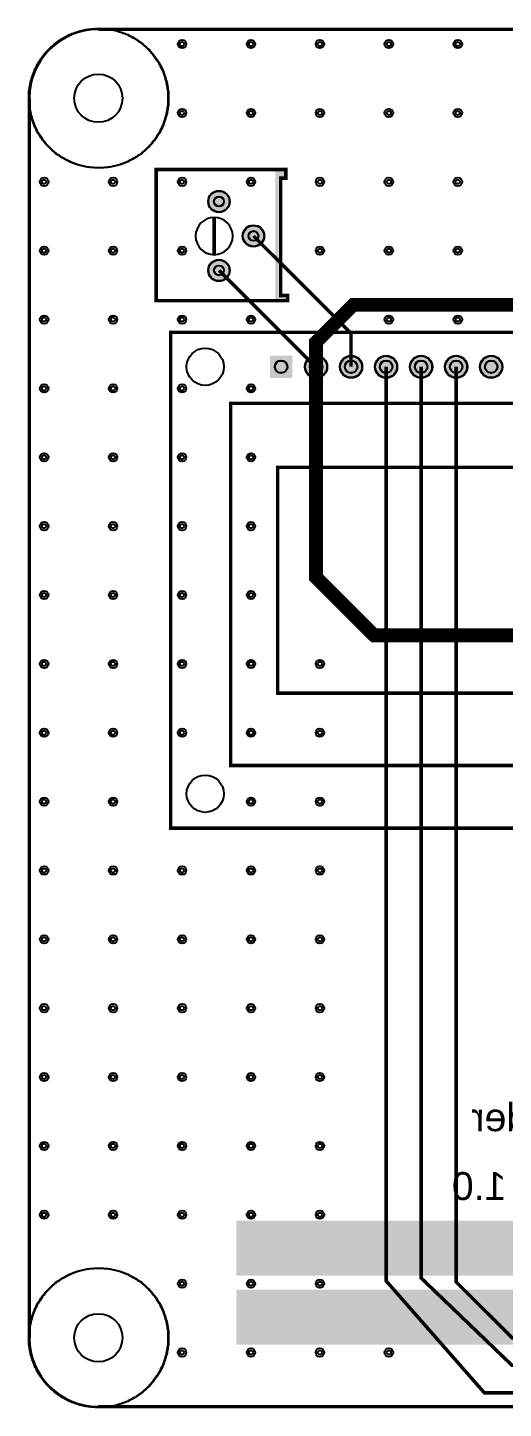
# Model space of a CAD drawing. Header units: millimetres. Extents: x 0 to 103, y 0 to 100.
# Drawn here: x -0.1 to 34.4, y -0.1 to 100.1 of the extents above; entities that cross this region are included whole.
import ezdxf

# ---------------------------------------------------------------- set-up
doc = ezdxf.new("R2010")
doc.units = ezdxf.units.MM
for name, color, linetype, true_color in [('BoardOutLine', 7, 'Continuous', 0xff00ff), ('BottomLayer', 7, 'Continuous', 0x0000ff), ('BottomSilkLayer', 7, 'Continuous', 0x66cc33), ('BottomSolderMaskLayer', 7, 'Continuous', 0xaa00ff), ('Document', 7, 'Continuous', 0xffffff), ('Hole', 7, 'Continuous', 0x222222), ('Multi-Layer', 7, 'Continuous', 0xc0c0c0), ('TopLayer', 7, 'Continuous', 0xff0000), ('TopSilkLayer', 7, 'Continuous', 0xffcc00), ('TopSolderMaskLayer', 7, 'Continuous', 0x800080)]:
    doc.layers.add(name, color=color, linetype=linetype, true_color=true_color)
doc.styles.get("Standard").update_dxf_attribs({"font": 'arial.ttf'})

msp = doc.modelspace()

# ---------------------------------------------------------------- hatches: boundary and pattern name
at = {"layer": 'BottomSilkLayer'}
for points in [[(37, 9.5), (37, 13.5), (15, 13.5), (15, 9.5), (32, 9.5)], [(37, 4.5), (37, 8.5), (15, 8.5), (15, 4.5), (32, 4.5)]]:
    msp.add_hatch(color=256, dxfattribs=at).paths.add_polyline_path(points)
at = {"layer": 'BottomSolderMaskLayer'}
for points in [[(12.96, 87.5, 1), (14.54, 87.5, 1)], [(15.46, 85, 1), (17.04, 85, 1)], [(12.96, 82.5, 1), (14.54, 82.5, 1)], [(17.44, 74.69), (17.44, 76.31), (19.06, 76.31), (19.06, 74.69)], [(19.98, 75.5, 1), (21.6, 75.5, 1)], [(22.52, 75.5, 1), (24.14, 75.5, 1)], [(25.06, 75.5, 1), (26.68, 75.5, 1)], [(27.6, 75.5, 1), (29.22, 75.5, 1)], [(30.14, 75.5, 1), (31.76, 75.5, 1)], [(32.68, 75.5, 1), (34.3, 75.5, 1)]]:
    msp.add_hatch(color=256, dxfattribs=at).paths.add_polyline_path(points)
at = {"layer": 'Document'}
msp.add_hatch(color=256, dxfattribs=at).paths.add_polyline_path([(18.6, 89.83), (18.6, 89.32), (18.22, 89.32), (18.09, 89.19), (18.09, 80.81), (18.22, 80.68), (18.73, 80.68), (18.73, 80.3), (17.84, 80.3), (17.84, 89.83)])
at = {"layer": 'Multi-Layer'}
for points in [[(12.99, 87.5, 1), (14.51, 87.5, 1)], [(15.49, 85, 1), (17.01, 85, 1)], [(12.99, 82.5, 1), (14.51, 82.5, 1)], [(17.46, 74.71), (17.46, 76.29), (19.04, 76.29), (19.04, 74.71)], [(20, 75.5, 1), (21.58, 75.5, 1)], [(22.54, 75.5, 1), (24.12, 75.5, 1)], [(25.08, 75.5, 1), (26.66, 75.5, 1)], [(27.62, 75.5, 1), (29.2, 75.5, 1)], [(30.16, 75.5, 1), (31.74, 75.5, 1)], [(32.7, 75.5, 1), (34.28, 75.5, 1)]]:
    msp.add_hatch(color=256, dxfattribs=at).paths.add_polyline_path(points)
at = {"layer": 'TopSolderMaskLayer'}
for points in [[(12.96, 87.5, 1), (14.54, 87.5, 1)], [(15.46, 85, 1), (17.04, 85, 1)], [(12.96, 82.5, 1), (14.54, 82.5, 1)], [(17.44, 74.69), (17.44, 76.31), (19.06, 76.31), (19.06, 74.69)], [(19.98, 75.5, 1), (21.6, 75.5, 1)], [(22.52, 75.5, 1), (24.14, 75.5, 1)], [(25.06, 75.5, 1), (26.68, 75.5, 1)], [(27.6, 75.5, 1), (29.22, 75.5, 1)], [(30.14, 75.5, 1), (31.76, 75.5, 1)], [(32.68, 75.5, 1), (34.3, 75.5, 1)]]:
    msp.add_hatch(color=256, dxfattribs=at).paths.add_polyline_path(points)

# ---------------------------------------------------------------- linework, layer by layer
at = {"layer": 'BoardOutLine', "const_width": 0.254}
for points in [[(5, 100), (95, 100)], [(0, 5), (0, 95)], [(95, 0), (5, 0)]]:
    msp.add_lwpolyline(points, dxfattribs=at)
at = {"layer": 'BoardOutLine'}
for centre, start, end in [((5, 95), 90, 180), ((5, 5), 180, 270), ((5, 5), 180, 270)]:
    msp.add_arc(centre, 5, start, end, dxfattribs=at)
at = {"layer": 'BottomLayer'}
for points in [[(0, 95), (0, 95.1), (0, 95.2), (0.01, 95.31), (0.02, 95.41), (0.02, 95.51), (0.04, 95.61), (0.05, 95.71), (0.06, 95.81), (0.08, 95.91), (0.1, 96.01), (0.12, 96.11), (0.14, 96.21), (0.17, 96.31), (0.2, 96.41), (0.23, 96.5), (0.26, 96.6), (0.29, 96.7), (0.32, 96.79), (0.36, 96.89), (0.4, 96.98), (0.44, 97.08), (0.48, 97.17), (0.53, 97.26), (0.57, 97.35), (0.62, 97.44), (0.67, 97.53), (0.72, 97.62), (0.78, 97.7), (0.83, 97.79), (0.89, 97.87), (0.95, 97.96), (1.01, 98.04), (1.07, 98.12), (1.13, 98.2), (1.2, 98.28), (1.27, 98.36), (1.33, 98.43), (1.4, 98.51), (1.48, 98.58), (1.55, 98.65), (1.62, 98.72), (1.7, 98.79), (1.77, 98.85), (1.85, 98.92), (1.93, 98.98), (2.01, 99.05), (2.09, 99.11), (2.18, 99.16), (2.26, 99.22), (2.35, 99.28), (2.43, 99.33), (2.52, 99.38), (2.61, 99.43), (2.7, 99.48), (2.79, 99.53), (2.88, 99.57), (2.97, 99.62), (3.07, 99.66), (3.16, 99.7), (3.26, 99.73), (3.35, 99.77), (3.45, 99.8), (3.55, 99.83), (3.64, 99.86), (3.74, 99.89), (3.84, 99.91), (3.94, 99.94), (4.04, 99.96), (4.14, 99.98), (4.24, 100), (4.34, 100.01), (4.44, 100.02), (4.54, 100.04), (4.64, 100.04), (4.74, 100.05), (4.85, 100.06), (4.95, 100.06), (5.05, 100.06), (5.15, 100.06), (5.25, 100.06), (5.36, 100.05), (5.46, 100.04), (5.56, 100.04), (5.66, 100.02), (5.76, 100.01), (5.86, 100), (5.96, 99.98), (6.06, 99.96), (6.16, 99.94), (6.26, 99.91), (6.36, 99.89), (6.46, 99.86), (6.55, 99.83), (6.65, 99.8), (6.75, 99.77), (6.84, 99.73), (6.94, 99.7), (7.03, 99.66), (7.13, 99.62), (7.22, 99.57), (7.31, 99.53), (7.4, 99.48), (7.49, 99.43), (7.58, 99.38), (7.67, 99.33), (7.75, 99.28), (7.84, 99.22), (7.92, 99.16), (8.01, 99.11), (8.09, 99.05), (8.17, 98.98), (8.25, 98.92), (8.33, 98.85), (8.4, 98.79), (8.48, 98.72), (8.55, 98.65), (8.62, 98.58), (8.7, 98.51), (8.77, 98.43), (8.83, 98.36), (8.9, 98.28), (8.97, 98.2), (9.03, 98.12), (9.09, 98.04), (9.15, 97.96), (9.21, 97.87), (9.27, 97.79), (9.32, 97.7), (9.38, 97.62), (9.43, 97.53), (9.48, 97.44), (9.53, 97.35), (9.57, 97.26), (9.62, 97.17), (9.66, 97.08), (9.7, 96.98), (9.74, 96.89), (9.77, 96.79), (9.81, 96.7), (9.84, 96.6), (9.87, 96.5), (9.9, 96.41), (9.93, 96.31), (9.96, 96.21), (9.98, 96.11), (10, 96.01), (10.02, 95.91), (10.04, 95.81), (10.05, 95.71), (10.06, 95.61), (10.08, 95.51), (10.08, 95.41), (10.09, 95.31), (10.1, 95.2), (10.1, 95.1), (10.1, 95), (10.1, 94.9), (10.1, 94.8), (10.09, 94.69), (10.08, 94.59), (10.08, 94.49), (10.06, 94.39), (10.05, 94.29), (10.04, 94.19), (10.02, 94.09), (10, 93.99), (9.98, 93.89), (9.96, 93.79), (9.93, 93.69), (9.9, 93.59), (9.87, 93.5), (9.84, 93.4), (9.81, 93.3), (9.77, 93.21), (9.74, 93.11), (9.7, 93.02), (9.66, 92.92), (9.62, 92.83), (9.57, 92.74), (9.53, 92.65), (9.48, 92.56), (9.43, 92.47), (9.38, 92.38), (9.32, 92.3), (9.27, 92.21), (9.21, 92.13), (9.15, 92.04), (9.09, 91.96), (9.03, 91.88), (8.97, 91.8), (8.9, 91.72), (8.83, 91.64), (8.77, 91.57), (8.7, 91.49), (8.62, 91.42), (8.55, 91.35), (8.48, 91.28), (8.4, 91.21), (8.33, 91.15), (8.25, 91.08), (8.17, 91.02), (8.09, 90.95), (8.01, 90.89), (7.92, 90.84), (7.84, 90.78), (7.75, 90.72), (7.67, 90.67), (7.58, 90.62), (7.49, 90.57), (7.4, 90.52), (7.31, 90.47), (7.22, 90.43), (7.13, 90.38), (7.03, 90.34), (6.94, 90.3), (6.84, 90.27), (6.75, 90.23), (6.65, 90.2), (6.55, 90.17), (6.46, 90.14), (6.36, 90.11), (6.26, 90.09), (6.16, 90.06), (6.06, 90.04), (5.96, 90.02), (5.86, 90), (5.76, 89.99), (5.66, 89.98), (5.56, 89.96), (5.46, 89.96), (5.36, 89.95), (5.25, 89.94), (5.15, 89.94), (5.05, 89.94), (4.95, 89.94), (4.85, 89.94), (4.74, 89.95), (4.64, 89.96), (4.54, 89.96), (4.44, 89.98), (4.34, 89.99), (4.24, 90), (4.14, 90.02), (4.04, 90.04), (3.94, 90.06), (3.84, 90.09), (3.74, 90.11), (3.64, 90.14), (3.55, 90.17), (3.45, 90.2), (3.35, 90.23), (3.26, 90.27), (3.16, 90.3), (3.07, 90.34), (2.97, 90.38), (2.88, 90.43), (2.79, 90.47), (2.7, 90.52), (2.61, 90.57), (2.52, 90.62), (2.43, 90.67), (2.35, 90.72), (2.26, 90.78), (2.18, 90.84), (2.09, 90.89), (2.01, 90.95), (1.93, 91.02), (1.85, 91.08), (1.77, 91.15), (1.7, 91.21), (1.62, 91.28), (1.55, 91.35), (1.48, 91.42), (1.4, 91.49), (1.33, 91.57), (1.27, 91.64), (1.2, 91.72), (1.13, 91.8), (1.07, 91.88), (1.01, 91.96), (0.95, 92.04), (0.89, 92.13), (0.83, 92.21), (0.78, 92.3), (0.72, 92.38), (0.67, 92.47), (0.62, 92.56), (0.57, 92.65), (0.53, 92.74), (0.48, 92.83), (0.44, 92.92), (0.4, 93.02), (0.36, 93.11), (0.32, 93.21), (0.29, 93.3), (0.26, 93.4), (0.23, 93.5), (0.2, 93.59), (0.17, 93.69), (0.14, 93.79), (0.12, 93.89), (0.1, 93.99), (0.08, 94.09), (0.06, 94.19), (0.05, 94.29), (0.04, 94.39), (0.02, 94.49), (0.02, 94.59), (0.01, 94.69), (0, 94.8), (0, 94.9), (0, 95)], [(0, 5), (0, 5.1), (0, 5.2), (0.01, 5.31), (0.02, 5.41), (0.02, 5.51), (0.04, 5.61), (0.05, 5.71), (0.06, 5.81), (0.08, 5.91), (0.1, 6.01), (0.12, 6.11), (0.14, 6.21), (0.17, 6.31), (0.2, 6.41), (0.23, 6.5), (0.26, 6.6), (0.29, 6.7), (0.32, 6.79), (0.36, 6.89), (0.4, 6.98), (0.44, 7.08), (0.48, 7.17), (0.53, 7.26), (0.57, 7.35), (0.62, 7.44), (0.67, 7.53), (0.72, 7.62), (0.78, 7.7), (0.83, 7.79), (0.89, 7.87), (0.95, 7.96), (1.01, 8.04), (1.07, 8.12), (1.13, 8.2), (1.2, 8.28), (1.27, 8.36), (1.33, 8.43), (1.4, 8.51), (1.48, 8.58), (1.55, 8.65), (1.62, 8.72), (1.7, 8.79), (1.77, 8.85), (1.85, 8.92), (1.93, 8.98), (2.01, 9.05), (2.09, 9.11), (2.18, 9.16), (2.26, 9.22), (2.35, 9.28), (2.43, 9.33), (2.52, 9.38), (2.61, 9.43), (2.7, 9.48), (2.79, 9.53), (2.88, 9.57), (2.97, 9.62), (3.07, 9.66), (3.16, 9.7), (3.26, 9.73), (3.35, 9.77), (3.45, 9.8), (3.55, 9.83), (3.64, 9.86), (3.74, 9.89), (3.84, 9.91), (3.94, 9.94), (4.04, 9.96), (4.14, 9.98), (4.24, 10), (4.34, 10.01), (4.44, 10.02), (4.54, 10.04), (4.64, 10.04), (4.74, 10.05), (4.85, 10.06), (4.95, 10.06), (5.05, 10.06), (5.15, 10.06), (5.25, 10.06), (5.36, 10.05), (5.46, 10.04), (5.56, 10.04), (5.66, 10.02), (5.76, 10.01), (5.86, 10), (5.96, 9.98), (6.06, 9.96), (6.16, 9.94), (6.26, 9.91), (6.36, 9.89), (6.46, 9.86), (6.55, 9.83), (6.65, 9.8), (6.75, 9.77), (6.84, 9.73), (6.94, 9.7), (7.03, 9.66), (7.13, 9.62), (7.22, 9.57), (7.31, 9.53), (7.4, 9.48), (7.49, 9.43), (7.58, 9.38), (7.67, 9.33), (7.75, 9.28), (7.84, 9.22), (7.92, 9.16), (8.01, 9.11), (8.09, 9.05), (8.17, 8.98), (8.25, 8.92), (8.33, 8.85), (8.4, 8.79), (8.48, 8.72), (8.55, 8.65), (8.62, 8.58), (8.7, 8.51), (8.77, 8.43), (8.83, 8.36), (8.9, 8.28), (8.97, 8.2), (9.03, 8.12), (9.09, 8.04), (9.15, 7.96), (9.21, 7.87), (9.27, 7.79), (9.32, 7.7), (9.38, 7.62), (9.43, 7.53), (9.48, 7.44), (9.53, 7.35), (9.57, 7.26), (9.62, 7.17), (9.66, 7.08), (9.7, 6.98), (9.74, 6.89), (9.77, 6.79), (9.81, 6.7), (9.84, 6.6), (9.87, 6.5), (9.9, 6.41), (9.93, 6.31), (9.96, 6.21), (9.98, 6.11), (10, 6.01), (10.02, 5.91), (10.04, 5.81), (10.05, 5.71), (10.06, 5.61), (10.08, 5.51), (10.08, 5.41), (10.09, 5.31), (10.1, 5.2), (10.1, 5.1), (10.1, 5), (10.1, 4.9), (10.1, 4.8), (10.09, 4.69), (10.08, 4.59), (10.08, 4.49), (10.06, 4.39), (10.05, 4.29), (10.04, 4.19), (10.02, 4.09), (10, 3.99), (9.98, 3.89), (9.96, 3.79), (9.93, 3.69), (9.9, 3.59), (9.87, 3.5), (9.84, 3.4), (9.81, 3.3), (9.77, 3.21), (9.74, 3.11), (9.7, 3.02), (9.66, 2.92), (9.62, 2.83), (9.57, 2.74), (9.53, 2.65), (9.48, 2.56), (9.43, 2.47), (9.38, 2.38), (9.32, 2.3), (9.27, 2.21), (9.21, 2.13), (9.15, 2.04), (9.09, 1.96), (9.03, 1.88), (8.97, 1.8), (8.9, 1.72), (8.83, 1.64), (8.77, 1.57), (8.7, 1.49), (8.62, 1.42), (8.55, 1.35), (8.48, 1.28), (8.4, 1.21), (8.33, 1.15), (8.25, 1.08), (8.17, 1.02), (8.09, 0.95), (8.01, 0.89), (7.92, 0.84), (7.84, 0.78), (7.75, 0.72), (7.67, 0.67), (7.58, 0.62), (7.49, 0.57), (7.4, 0.52), (7.31, 0.47), (7.22, 0.43), (7.13, 0.38), (7.03, 0.34), (6.94, 0.3), (6.84, 0.27), (6.75, 0.23), (6.65, 0.2), (6.55, 0.17), (6.46, 0.14), (6.36, 0.11), (6.26, 0.09), (6.16, 0.06), (6.06, 0.04), (5.96, 0.02), (5.86, 0), (5.76, -0.01), (5.66, -0.02), (5.56, -0.04), (5.46, -0.04), (5.36, -0.05), (5.25, -0.06), (5.15, -0.06), (5.05, -0.06), (4.95, -0.06), (4.85, -0.06), (4.74, -0.05), (4.64, -0.04), (4.54, -0.04), (4.44, -0.02), (4.34, -0.01), (4.24, 0), (4.14, 0.02), (4.04, 0.04), (3.94, 0.06), (3.84, 0.09), (3.74, 0.11), (3.64, 0.14), (3.55, 0.17), (3.45, 0.2), (3.35, 0.23), (3.26, 0.27), (3.16, 0.3), (3.07, 0.34), (2.97, 0.38), (2.88, 0.43), (2.79, 0.47), (2.7, 0.52), (2.61, 0.57), (2.52, 0.62), (2.43, 0.67), (2.35, 0.72), (2.26, 0.78), (2.18, 0.84), (2.09, 0.89), (2.01, 0.95), (1.93, 1.02), (1.85, 1.08), (1.77, 1.15), (1.7, 1.21), (1.62, 1.28), (1.55, 1.35), (1.48, 1.42), (1.4, 1.49), (1.33, 1.57), (1.27, 1.64), (1.2, 1.72), (1.13, 1.8), (1.07, 1.88), (1.01, 1.96), (0.95, 2.04), (0.89, 2.13), (0.83, 2.21), (0.78, 2.3), (0.72, 2.38), (0.67, 2.47), (0.62, 2.56), (0.57, 2.65), (0.53, 2.74), (0.48, 2.83), (0.44, 2.92), (0.4, 3.02), (0.36, 3.11), (0.32, 3.21), (0.29, 3.3), (0.26, 3.4), (0.23, 3.5), (0.2, 3.59), (0.17, 3.69), (0.14, 3.79), (0.12, 3.89), (0.1, 3.99), (0.08, 4.09), (0.06, 4.19), (0.05, 4.29), (0.04, 4.39), (0.02, 4.49), (0.02, 4.59), (0.01, 4.69), (0, 4.8), (0, 4.9), (0, 5)]]:
    msp.add_lwpolyline(points, close=True, dxfattribs=at)
for points, const_width in [([(23.33, 75.5), (23.33, 77.92), (16.25, 85)], 0.254), ([(20.79, 75.5), (20.79, 60.21), (25, 56), (83, 56)], 1)]:
    msp.add_lwpolyline(points, dxfattribs=dict(at, const_width=const_width))
at = {"layer": 'BottomSolderMaskLayer'}
for centre, radius in [((13.75, 87.5), 0.787), ((13.75, 87.5), 0.362), ((16.25, 85), 0.787), ((16.25, 85), 0.362), ((13.75, 82.5), 0.787), ((13.75, 82.5), 0.362), ((20.79, 75.5), 0.813), ((23.33, 75.5), 0.813), ((25.87, 75.5), 0.813), ((28.41, 75.5), 0.813), ((30.95, 75.5), 0.813), ((33.49, 75.5), 0.813), ((18.25, 75.5), 0.459), ((20.79, 75.5), 0.459), ((23.33, 75.5), 0.459), ((25.87, 75.5), 0.459), ((28.41, 75.5), 0.459), ((30.95, 75.5), 0.459), ((33.49, 75.5), 0.459)]:
    msp.add_circle(centre, radius, dxfattribs=at)
at = {"layer": 'Hole'}
for centre in [(11.07, 98.93), (16.07, 98.93), (21.07, 98.93), (26.07, 98.93), (31.07, 98.93), (11.07, 93.93), (16.07, 93.93), (21.07, 93.93), (26.07, 93.93), (31.07, 93.93), (1.07, 88.93), (6.07, 88.93), (11.07, 88.93), (16.07, 88.93), (21.07, 88.93), (26.07, 88.93), (31.07, 88.93), (1.07, 83.93), (6.07, 83.93), (11.07, 83.93), (21.07, 83.93), (26.07, 83.93), (31.07, 83.93), (1.07, 78.93), (6.07, 78.93), (11.07, 78.93), (16.07, 78.93), (26.07, 78.93), (31.07, 78.93), (1.07, 73.93), (6.07, 73.93), (11.07, 73.93), (16.07, 73.93), (1.07, 68.93), (6.07, 68.93), (11.07, 68.93), (16.07, 68.93), (1.07, 63.93), (6.07, 63.93), (11.07, 63.93), (16.07, 63.93), (1.07, 58.93), (6.07, 58.93), (11.07, 58.93), (16.07, 58.93), (1.07, 53.93), (6.07, 53.93), (11.07, 53.93), (16.07, 53.93), (21.07, 53.93), (1.07, 48.93), (6.07, 48.93), (11.07, 48.93), (16.07, 48.93), (21.07, 48.93), (1.07, 43.93), (6.07, 43.93), (16.07, 43.93), (21.07, 43.93), (1.07, 38.93), (6.07, 38.93), (11.07, 38.93), (16.07, 38.93), (21.07, 38.93), (1.07, 33.93), (6.07, 33.93), (11.07, 33.93), (16.07, 33.93), (21.07, 33.93), (1.07, 28.93), (6.07, 28.93), (11.07, 28.93), (16.07, 28.93), (21.07, 28.93), (1.07, 23.93), (6.07, 23.93), (11.07, 23.93), (16.07, 23.93), (21.07, 23.93), (1.07, 18.93), (6.07, 18.93), (11.07, 18.93), (16.07, 18.93), (21.07, 18.93), (1.07, 13.93), (6.07, 13.93), (11.07, 13.93), (16.07, 13.93), (21.07, 13.93), (11.07, 8.93), (16.07, 8.93), (21.07, 8.93), (11.07, 3.93), (16.07, 3.93), (21.07, 3.93), (26.07, 3.93)]:
    msp.add_circle(centre, 0.153, dxfattribs=at)
at = {"layer": 'Multi-Layer'}
for centre, radius in [((11.07, 98.93), 0.305), ((16.07, 98.93), 0.305), ((21.07, 98.93), 0.305), ((26.07, 98.93), 0.305), ((31.07, 98.93), 0.305), ((5, 95), 1.75), ((11.07, 93.93), 0.305), ((16.07, 93.93), 0.305), ((21.07, 93.93), 0.305), ((26.07, 93.93), 0.305), ((31.07, 93.93), 0.305), ((1.07, 88.93), 0.305), ((6.07, 88.93), 0.305), ((11.07, 88.93), 0.305), ((16.07, 88.93), 0.305), ((21.07, 88.93), 0.305), ((26.07, 88.93), 0.305), ((31.07, 88.93), 0.305), ((13.75, 87.5), 0.762), ((13.75, 87.5), 0.35), ((16.25, 85), 0.762), ((16.25, 85), 0.35), ((1.07, 83.93), 0.305), ((6.07, 83.93), 0.305), ((11.07, 83.93), 0.305), ((21.07, 83.93), 0.305), ((26.07, 83.93), 0.305), ((31.07, 83.93), 0.305), ((13.75, 82.5), 0.762), ((13.75, 82.5), 0.35), ((1.07, 78.93), 0.305), ((6.07, 78.93), 0.305), ((11.07, 78.93), 0.305), ((16.07, 78.93), 0.305), ((26.07, 78.93), 0.305), ((31.07, 78.93), 0.305), ((12.75, 75.5), 1.35), ((20.79, 75.5), 0.787), ((23.33, 75.5), 0.787), ((25.87, 75.5), 0.787), ((28.41, 75.5), 0.787), ((30.95, 75.5), 0.787), ((33.49, 75.5), 0.787), ((18.25, 75.5), 0.445), ((20.79, 75.5), 0.445), ((23.33, 75.5), 0.445), ((25.87, 75.5), 0.445), ((28.41, 75.5), 0.445), ((30.95, 75.5), 0.445), ((33.49, 75.5), 0.445), ((1.07, 73.93), 0.305), ((6.07, 73.93), 0.305), ((11.07, 73.93), 0.305), ((16.07, 73.93), 0.305), ((1.07, 68.93), 0.305), ((6.07, 68.93), 0.305), ((11.07, 68.93), 0.305), ((16.07, 68.93), 0.305), ((1.07, 63.93), 0.305), ((6.07, 63.93), 0.305), ((11.07, 63.93), 0.305), ((16.07, 63.93), 0.305), ((1.07, 58.93), 0.305), ((6.07, 58.93), 0.305), ((11.07, 58.93), 0.305), ((16.07, 58.93), 0.305), ((1.07, 53.93), 0.305), ((6.07, 53.93), 0.305), ((11.07, 53.93), 0.305), ((16.07, 53.93), 0.305), ((21.07, 53.93), 0.305), ((1.07, 48.93), 0.305), ((6.07, 48.93), 0.305), ((11.07, 48.93), 0.305), ((16.07, 48.93), 0.305), ((21.07, 48.93), 0.305), ((12.75, 44.5), 1.35), ((1.07, 43.93), 0.305), ((6.07, 43.93), 0.305), ((16.07, 43.93), 0.305), ((21.07, 43.93), 0.305), ((1.07, 38.93), 0.305), ((6.07, 38.93), 0.305), ((11.07, 38.93), 0.305), ((16.07, 38.93), 0.305), ((21.07, 38.93), 0.305), ((1.07, 33.93), 0.305), ((6.07, 33.93), 0.305), ((11.07, 33.93), 0.305), ((16.07, 33.93), 0.305), ((21.07, 33.93), 0.305), ((1.07, 28.93), 0.305), ((6.07, 28.93), 0.305), ((11.07, 28.93), 0.305), ((16.07, 28.93), 0.305), ((21.07, 28.93), 0.305), ((1.07, 23.93), 0.305), ((6.07, 23.93), 0.305), ((11.07, 23.93), 0.305), ((16.07, 23.93), 0.305), ((21.07, 23.93), 0.305), ((1.07, 18.93), 0.305), ((6.07, 18.93), 0.305), ((11.07, 18.93), 0.305), ((16.07, 18.93), 0.305), ((21.07, 18.93), 0.305), ((1.07, 13.93), 0.305), ((6.07, 13.93), 0.305), ((11.07, 13.93), 0.305), ((16.07, 13.93), 0.305), ((21.07, 13.93), 0.305), ((11.07, 8.93), 0.305), ((16.07, 8.93), 0.305), ((21.07, 8.93), 0.305), ((5, 5), 1.75), ((11.07, 3.93), 0.305), ((16.07, 3.93), 0.305), ((21.07, 3.93), 0.305), ((26.07, 3.93), 0.305)]:
    msp.add_circle(centre, radius, dxfattribs=at)
at = {"layer": 'TopLayer'}
for points in [[(-0.05, 95), (-0.05, 95.1), (-0.05, 95.2), (-0.04, 95.31), (-0.03, 95.41), (-0.03, 95.51), (-0.01, 95.61), (0, 95.71), (0.01, 95.81), (0.03, 95.91), (0.05, 96.01), (0.07, 96.11), (0.09, 96.21), (0.12, 96.31), (0.15, 96.41), (0.18, 96.5), (0.21, 96.6), (0.24, 96.7), (0.28, 96.79), (0.31, 96.89), (0.35, 96.98), (0.39, 97.08), (0.43, 97.17), (0.48, 97.26), (0.52, 97.35), (0.57, 97.44), (0.62, 97.53), (0.67, 97.62), (0.73, 97.7), (0.78, 97.79), (0.84, 97.87), (0.9, 97.96), (0.96, 98.04), (1.02, 98.12), (1.08, 98.2), (1.15, 98.28), (1.22, 98.36), (1.28, 98.43), (1.35, 98.51), (1.43, 98.58), (1.5, 98.65), (1.57, 98.72), (1.65, 98.79), (1.72, 98.85), (1.8, 98.92), (1.88, 98.98), (1.96, 99.05), (2.04, 99.11), (2.13, 99.16), (2.21, 99.22), (2.3, 99.28), (2.38, 99.33), (2.47, 99.38), (2.56, 99.43), (2.65, 99.48), (2.74, 99.53), (2.83, 99.57), (2.92, 99.62), (3.02, 99.66), (3.11, 99.7), (3.21, 99.73), (3.3, 99.77), (3.4, 99.8), (3.5, 99.83), (3.59, 99.86), (3.69, 99.89), (3.79, 99.91), (3.89, 99.94), (3.99, 99.96), (4.09, 99.98), (4.19, 100), (4.29, 100.01), (4.39, 100.02), (4.49, 100.04), (4.59, 100.04), (4.69, 100.05), (4.8, 100.06), (4.9, 100.06), (5, 100.06), (5.1, 100.06), (5.2, 100.06), (5.31, 100.05), (5.41, 100.04), (5.51, 100.04), (5.61, 100.02), (5.71, 100.01), (5.81, 100), (5.91, 99.98), (6.01, 99.96), (6.11, 99.94), (6.21, 99.91), (6.31, 99.89), (6.41, 99.86), (6.5, 99.83), (6.6, 99.8), (6.7, 99.77), (6.79, 99.73), (6.89, 99.7), (6.98, 99.66), (7.08, 99.62), (7.17, 99.57), (7.26, 99.53), (7.35, 99.48), (7.44, 99.43), (7.53, 99.38), (7.62, 99.33), (7.7, 99.28), (7.79, 99.22), (7.87, 99.16), (7.96, 99.11), (8.04, 99.05), (8.12, 98.98), (8.2, 98.92), (8.28, 98.85), (8.35, 98.79), (8.43, 98.72), (8.5, 98.65), (8.57, 98.58), (8.65, 98.51), (8.72, 98.43), (8.78, 98.36), (8.85, 98.28), (8.92, 98.2), (8.98, 98.12), (9.04, 98.04), (9.1, 97.96), (9.16, 97.87), (9.22, 97.79), (9.27, 97.7), (9.33, 97.62), (9.38, 97.53), (9.43, 97.44), (9.48, 97.35), (9.52, 97.26), (9.57, 97.17), (9.61, 97.08), (9.65, 96.98), (9.69, 96.89), (9.72, 96.79), (9.76, 96.7), (9.79, 96.6), (9.82, 96.5), (9.85, 96.41), (9.88, 96.31), (9.91, 96.21), (9.93, 96.11), (9.95, 96.01), (9.97, 95.91), (9.99, 95.81), (10, 95.71), (10.01, 95.61), (10.03, 95.51), (10.03, 95.41), (10.04, 95.31), (10.05, 95.2), (10.05, 95.1), (10.05, 95), (10.05, 94.9), (10.05, 94.8), (10.04, 94.69), (10.03, 94.59), (10.03, 94.49), (10.01, 94.39), (10, 94.29), (9.99, 94.19), (9.97, 94.09), (9.95, 93.99), (9.93, 93.89), (9.91, 93.79), (9.88, 93.69), (9.85, 93.59), (9.82, 93.5), (9.79, 93.4), (9.76, 93.3), (9.72, 93.21), (9.69, 93.11), (9.65, 93.02), (9.61, 92.92), (9.57, 92.83), (9.52, 92.74), (9.48, 92.65), (9.43, 92.56), (9.38, 92.47), (9.33, 92.38), (9.27, 92.3), (9.22, 92.21), (9.16, 92.13), (9.1, 92.04), (9.04, 91.96), (8.98, 91.88), (8.92, 91.8), (8.85, 91.72), (8.78, 91.64), (8.72, 91.57), (8.65, 91.49), (8.57, 91.42), (8.5, 91.35), (8.43, 91.28), (8.35, 91.21), (8.28, 91.15), (8.2, 91.08), (8.12, 91.02), (8.04, 90.95), (7.96, 90.89), (7.87, 90.84), (7.79, 90.78), (7.7, 90.72), (7.62, 90.67), (7.53, 90.62), (7.44, 90.57), (7.35, 90.52), (7.26, 90.47), (7.17, 90.43), (7.08, 90.38), (6.98, 90.34), (6.89, 90.3), (6.79, 90.27), (6.7, 90.23), (6.6, 90.2), (6.5, 90.17), (6.41, 90.14), (6.31, 90.11), (6.21, 90.09), (6.11, 90.06), (6.01, 90.04), (5.91, 90.02), (5.81, 90), (5.71, 89.99), (5.61, 89.98), (5.51, 89.96), (5.41, 89.96), (5.31, 89.95), (5.2, 89.94), (5.1, 89.94), (5, 89.94), (4.9, 89.94), (4.8, 89.94), (4.69, 89.95), (4.59, 89.96), (4.49, 89.96), (4.39, 89.98), (4.29, 89.99), (4.19, 90), (4.09, 90.02), (3.99, 90.04), (3.89, 90.06), (3.79, 90.09), (3.69, 90.11), (3.59, 90.14), (3.5, 90.17), (3.4, 90.2), (3.3, 90.23), (3.21, 90.27), (3.11, 90.3), (3.02, 90.34), (2.92, 90.38), (2.83, 90.43), (2.74, 90.47), (2.65, 90.52), (2.56, 90.57), (2.47, 90.62), (2.38, 90.67), (2.3, 90.72), (2.21, 90.78), (2.13, 90.84), (2.04, 90.89), (1.96, 90.95), (1.88, 91.02), (1.8, 91.08), (1.72, 91.15), (1.65, 91.21), (1.57, 91.28), (1.5, 91.35), (1.43, 91.42), (1.35, 91.49), (1.28, 91.57), (1.22, 91.64), (1.15, 91.72), (1.08, 91.8), (1.02, 91.88), (0.96, 91.96), (0.9, 92.04), (0.84, 92.13), (0.78, 92.21), (0.73, 92.3), (0.67, 92.38), (0.62, 92.47), (0.57, 92.56), (0.52, 92.65), (0.48, 92.74), (0.43, 92.83), (0.39, 92.92), (0.35, 93.02), (0.31, 93.11), (0.28, 93.21), (0.24, 93.3), (0.21, 93.4), (0.18, 93.5), (0.15, 93.59), (0.12, 93.69), (0.09, 93.79), (0.07, 93.89), (0.05, 93.99), (0.03, 94.09), (0.01, 94.19), (0, 94.29), (-0.01, 94.39), (-0.03, 94.49), (-0.03, 94.59), (-0.04, 94.69), (-0.05, 94.8), (-0.05, 94.9), (-0.05, 95)], [(-0.05, 5), (-0.05, 5.1), (-0.05, 5.2), (-0.04, 5.31), (-0.03, 5.41), (-0.03, 5.51), (-0.01, 5.61), (0, 5.71), (0.01, 5.81), (0.03, 5.91), (0.05, 6.01), (0.07, 6.11), (0.09, 6.21), (0.12, 6.31), (0.15, 6.41), (0.18, 6.5), (0.21, 6.6), (0.24, 6.7), (0.28, 6.79), (0.31, 6.89), (0.35, 6.98), (0.39, 7.08), (0.43, 7.17), (0.48, 7.26), (0.52, 7.35), (0.57, 7.44), (0.62, 7.53), (0.67, 7.62), (0.73, 7.7), (0.78, 7.79), (0.84, 7.87), (0.9, 7.96), (0.96, 8.04), (1.02, 8.12), (1.08, 8.2), (1.15, 8.28), (1.22, 8.36), (1.28, 8.43), (1.35, 8.51), (1.43, 8.58), (1.5, 8.65), (1.57, 8.72), (1.65, 8.79), (1.72, 8.85), (1.8, 8.92), (1.88, 8.98), (1.96, 9.05), (2.04, 9.11), (2.13, 9.16), (2.21, 9.22), (2.3, 9.28), (2.38, 9.33), (2.47, 9.38), (2.56, 9.43), (2.65, 9.48), (2.74, 9.53), (2.83, 9.57), (2.92, 9.62), (3.02, 9.66), (3.11, 9.7), (3.21, 9.73), (3.3, 9.77), (3.4, 9.8), (3.5, 9.83), (3.59, 9.86), (3.69, 9.89), (3.79, 9.91), (3.89, 9.94), (3.99, 9.96), (4.09, 9.98), (4.19, 10), (4.29, 10.01), (4.39, 10.02), (4.49, 10.04), (4.59, 10.04), (4.69, 10.05), (4.8, 10.06), (4.9, 10.06), (5, 10.06), (5.1, 10.06), (5.2, 10.06), (5.31, 10.05), (5.41, 10.04), (5.51, 10.04), (5.61, 10.02), (5.71, 10.01), (5.81, 10), (5.91, 9.98), (6.01, 9.96), (6.11, 9.94), (6.21, 9.91), (6.31, 9.89), (6.41, 9.86), (6.5, 9.83), (6.6, 9.8), (6.7, 9.77), (6.79, 9.73), (6.89, 9.7), (6.98, 9.66), (7.08, 9.62), (7.17, 9.57), (7.26, 9.53), (7.35, 9.48), (7.44, 9.43), (7.53, 9.38), (7.62, 9.33), (7.7, 9.28), (7.79, 9.22), (7.87, 9.16), (7.96, 9.11), (8.04, 9.05), (8.12, 8.98), (8.2, 8.92), (8.28, 8.85), (8.35, 8.79), (8.43, 8.72), (8.5, 8.65), (8.57, 8.58), (8.65, 8.51), (8.72, 8.43), (8.78, 8.36), (8.85, 8.28), (8.92, 8.2), (8.98, 8.12), (9.04, 8.04), (9.1, 7.96), (9.16, 7.87), (9.22, 7.79), (9.27, 7.7), (9.33, 7.62), (9.38, 7.53), (9.43, 7.44), (9.48, 7.35), (9.52, 7.26), (9.57, 7.17), (9.61, 7.08), (9.65, 6.98), (9.69, 6.89), (9.72, 6.79), (9.76, 6.7), (9.79, 6.6), (9.82, 6.5), (9.85, 6.41), (9.88, 6.31), (9.91, 6.21), (9.93, 6.11), (9.95, 6.01), (9.97, 5.91), (9.99, 5.81), (10, 5.71), (10.01, 5.61), (10.03, 5.51), (10.03, 5.41), (10.04, 5.31), (10.05, 5.2), (10.05, 5.1), (10.05, 5), (10.05, 4.9), (10.05, 4.8), (10.04, 4.69), (10.03, 4.59), (10.03, 4.49), (10.01, 4.39), (10, 4.29), (9.99, 4.19), (9.97, 4.09), (9.95, 3.99), (9.93, 3.89), (9.91, 3.79), (9.88, 3.69), (9.85, 3.59), (9.82, 3.5), (9.79, 3.4), (9.76, 3.3), (9.72, 3.21), (9.69, 3.11), (9.65, 3.02), (9.61, 2.92), (9.57, 2.83), (9.52, 2.74), (9.48, 2.65), (9.43, 2.56), (9.38, 2.47), (9.33, 2.38), (9.27, 2.3), (9.22, 2.21), (9.16, 2.13), (9.1, 2.04), (9.04, 1.96), (8.98, 1.88), (8.92, 1.8), (8.85, 1.72), (8.78, 1.64), (8.72, 1.57), (8.65, 1.49), (8.57, 1.42), (8.5, 1.35), (8.43, 1.28), (8.35, 1.21), (8.28, 1.15), (8.2, 1.08), (8.12, 1.02), (8.04, 0.95), (7.96, 0.89), (7.87, 0.84), (7.79, 0.78), (7.7, 0.72), (7.62, 0.67), (7.53, 0.62), (7.44, 0.57), (7.35, 0.52), (7.26, 0.47), (7.17, 0.43), (7.08, 0.38), (6.98, 0.34), (6.89, 0.3), (6.79, 0.27), (6.7, 0.23), (6.6, 0.2), (6.5, 0.17), (6.41, 0.14), (6.31, 0.11), (6.21, 0.09), (6.11, 0.06), (6.01, 0.04), (5.91, 0.02), (5.81, 0), (5.71, -0.01), (5.61, -0.02), (5.51, -0.04), (5.41, -0.04), (5.31, -0.05), (5.2, -0.06), (5.1, -0.06), (5, -0.06), (4.9, -0.06), (4.8, -0.06), (4.69, -0.05), (4.59, -0.04), (4.49, -0.04), (4.39, -0.02), (4.29, -0.01), (4.19, 0), (4.09, 0.02), (3.99, 0.04), (3.89, 0.06), (3.79, 0.09), (3.69, 0.11), (3.59, 0.14), (3.5, 0.17), (3.4, 0.2), (3.3, 0.23), (3.21, 0.27), (3.11, 0.3), (3.02, 0.34), (2.92, 0.38), (2.83, 0.43), (2.74, 0.47), (2.65, 0.52), (2.56, 0.57), (2.47, 0.62), (2.38, 0.67), (2.3, 0.72), (2.21, 0.78), (2.13, 0.84), (2.04, 0.89), (1.96, 0.95), (1.88, 1.02), (1.8, 1.08), (1.72, 1.15), (1.65, 1.21), (1.57, 1.28), (1.5, 1.35), (1.43, 1.42), (1.35, 1.49), (1.28, 1.57), (1.22, 1.64), (1.15, 1.72), (1.08, 1.8), (1.02, 1.88), (0.96, 1.96), (0.9, 2.04), (0.84, 2.13), (0.78, 2.21), (0.73, 2.3), (0.67, 2.38), (0.62, 2.47), (0.57, 2.56), (0.52, 2.65), (0.48, 2.74), (0.43, 2.83), (0.39, 2.92), (0.35, 3.02), (0.31, 3.11), (0.28, 3.21), (0.24, 3.3), (0.21, 3.4), (0.18, 3.5), (0.15, 3.59), (0.12, 3.69), (0.09, 3.79), (0.07, 3.89), (0.05, 3.99), (0.03, 4.09), (0.01, 4.19), (0, 4.29), (-0.01, 4.39), (-0.03, 4.49), (-0.03, 4.59), (-0.04, 4.69), (-0.05, 4.8), (-0.05, 4.9), (-0.05, 5)]]:
    msp.add_lwpolyline(points, close=True, dxfattribs=at)
for points, const_width in [([(20.79, 75.5), (20.79, 77.29), (23.5, 80), (44, 80), (47.5, 83.5), (47.5, 86.75)], 1), ([(20.79, 75.5), (20.75, 75.5), (13.75, 82.5)], 0.254), ([(25.87, 75.5), (25.87, 35.5)], 0.254), ([(28.41, 75.5), (28.41, 35.5)], 0.254), ([(30.95, 75.5), (30.95, 35.5)], 0.254), ([(30.95, 38.08), (30.95, 9.05), (35, 5), (69, 5), (72.73, 8.73), (72.73, 13)], 0.254), ([(25.87, 36.08), (25.87, 9.13), (33, 1), (71, 1), (77.81, 7.81), (77.81, 13)], 0.254), ([(28.41, 36.74), (28.41, 9.34), (35, 3), (70, 3), (75.27, 8.27), (75.27, 13)], 0.254)]:
    msp.add_lwpolyline(points, dxfattribs=dict(at, const_width=const_width))
at = {"layer": 'TopSilkLayer', "const_width": 0.254}
for points in [[(18.6, 89.83), (9.2, 89.83), (9.2, 80.3), (18.73, 80.3), (18.73, 80.68), (18.22, 80.68), (18.22, 89.19), (18.6, 89.19), (18.6, 89.83)], [(10.25, 78), (90.25, 78), (90.25, 42), (10.25, 42), (10.25, 78)], [(14.6, 72.85), (85.9, 72.85), (85.9, 46.55), (14.6, 46.55), (14.6, 72.85)], [(18, 68.2), (82.5, 68.2), (82.5, 51.8), (18, 51.8), (18, 68.2)]]:
    msp.add_lwpolyline(points, close=True, dxfattribs=at)
msp.add_lwpolyline([(13.4, 83.65), (13.4, 86.36)], dxfattribs=at)
at = {"layer": 'TopSilkLayer'}
msp.add_arc((13.4, 84.99), 1.35, 0.5376, 359.4624, dxfattribs=at)
at = {"layer": 'TopSolderMaskLayer'}
for centre, radius in [((13.75, 87.5), 0.787), ((13.75, 87.5), 0.362), ((16.25, 85), 0.787), ((16.25, 85), 0.362), ((13.75, 82.5), 0.787), ((13.75, 82.5), 0.362), ((20.79, 75.5), 0.813), ((23.33, 75.5), 0.813), ((25.87, 75.5), 0.813), ((28.41, 75.5), 0.813), ((30.95, 75.5), 0.813), ((33.49, 75.5), 0.813), ((18.25, 75.5), 0.459), ((20.79, 75.5), 0.459), ((23.33, 75.5), 0.459), ((25.87, 75.5), 0.459), ((28.41, 75.5), 0.459), ((30.95, 75.5), 0.459), ((33.49, 75.5), 0.459)]:
    msp.add_circle(centre, radius, dxfattribs=at)

# ---------------------------------------------------------------- texts
at = {"layer": 'BottomSilkLayer', "text_generation_flag": 2}
for s, p in [('ID Reader', (45, 20)), ('Version 1.0', (45, 15))]:
    msp.add_text(s, height=2.032, dxfattribs=at).set_placement(p)

doc.saveas('drawing.dxf')
